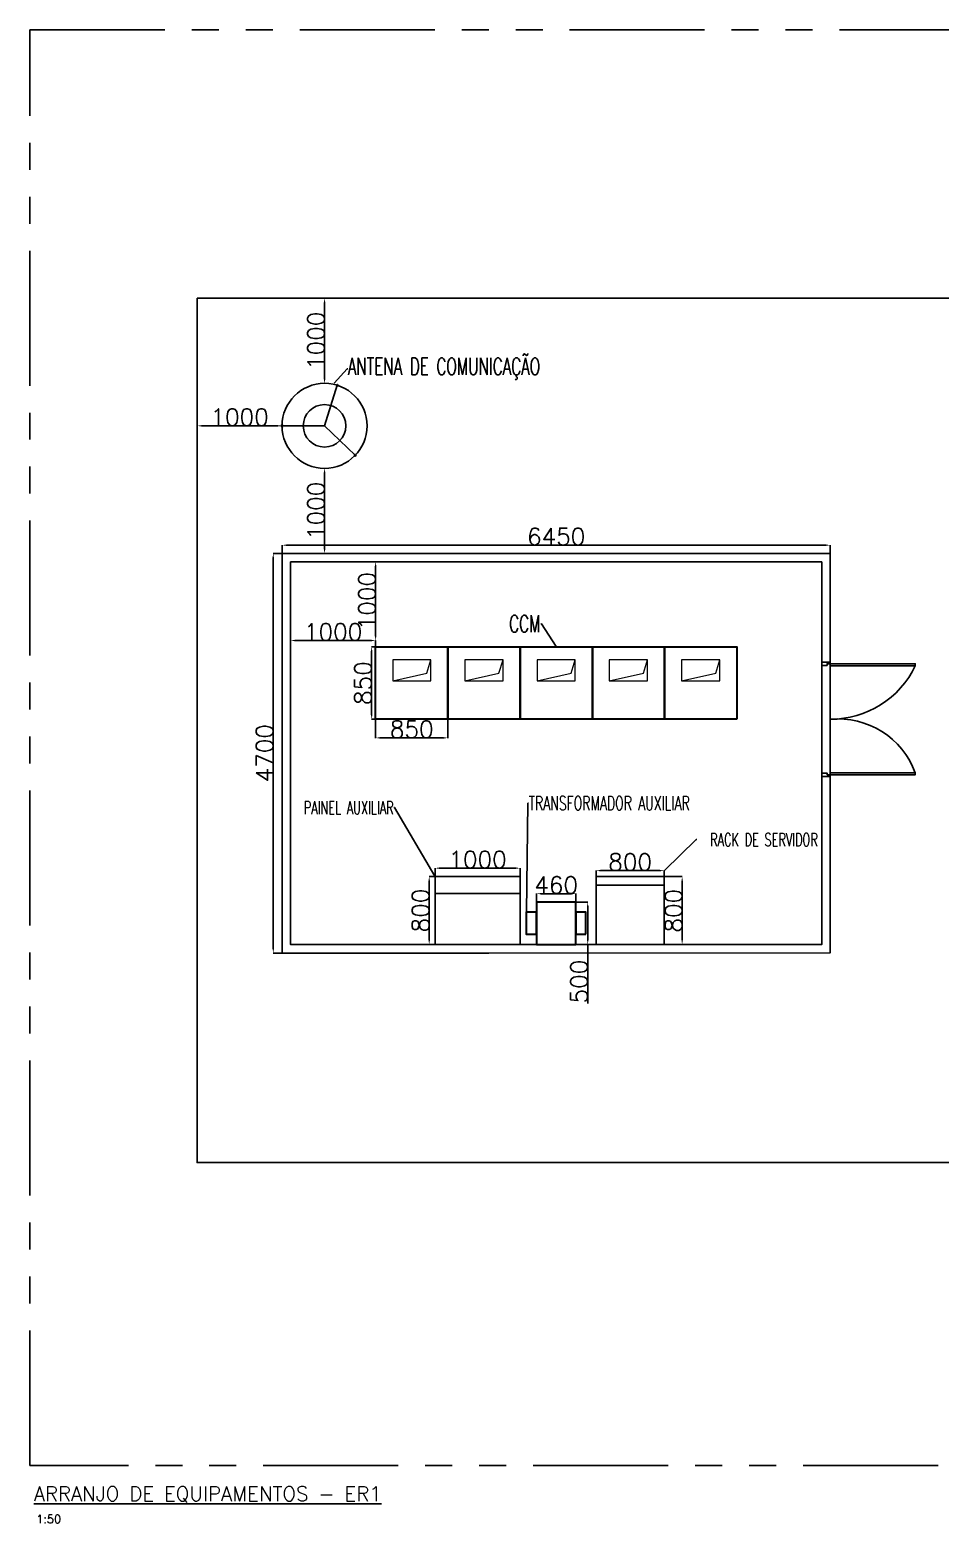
# Model space of a CAD drawing. Header units: metres. Extents: x 18203 to 41586, y 7179 to 24742.
# Drawn here: x 18203 to 28911, y 7179 to 24742 of the extents above; entities that cross this region are included whole.
import ezdxf
from ezdxf import colors
from ezdxf.entities.mleader import LeaderData, LeaderLine
from ezdxf.math import Vec2, Vec3

# ---------------------------------------------------------------- set-up
doc = ezdxf.new("R2010")
doc.units = ezdxf.units.M
doc.header["$LTSCALE"] = 50
doc.header["$MEASUREMENT"] = 0
doc.header["$PDMODE"] = 1
doc.header["$PDSIZE"] = 10
doc.linetypes.add('PHANTOM', pattern=[63.5, 31.75, -6.35, 6.35, -6.35, 6.35, -6.35])
doc.layers.get('0').update_dxf_attribs({"linetype": 'CONTINUOUS'})
doc.layers.get('DEFPOINTS').update_dxf_attribs({"linetype": 'CONTINUOUS'})
for name, color, linetype in [('GIRO', 1, 'CONTINUOUS'), ('PDF_0', 7, 'CONTINUOUS'), ('PDF_EL_EQUIP', 7, 'CONTINUOUS')]:
    doc.layers.add(name, color=color, linetype=linetype)
doc.styles.add('RomanS 1.0', font='ROMANS.shx')
doc.styles.get("Standard").update_dxf_attribs({"font": 'romans', "width": 0.65, "height": 30})
doc.linetypes.add('FENCELINE2', pattern='A,6.35,-2.54,[132,ltypeshp.shx,S=2.54,R=0,X=-2.54,Y=0],-2.54,25.4', length=36.83)
doc.dimstyles.new('ISO-25', dxfattribs={"dimtxt": 2.5, "dimasz": 2.5, "dimexe": 1.25, "dimexo": 0.625, "dimtad": 1, "dimtxsty": 'Standard', "dimcen": 2.5, "dimadec": 0, "dimazin": 0, "dimtfac": 1, "dimtmove": 0, "dimatfit": 3, "dimfxl": 1, "dimarcsym": 0})

# ---------------------------------------------------------------- blocks, each defined once
blk = doc.blocks.new('*D16')
at = {"color": 0, "lineweight": -2, "ltscale": 3, "transparency": 16777216}
for p, q in [((21670, 19585), (21671, 19585)), ((21670, 19535), (21670, 18635)), ((21670, 18585), (21671, 18585))]:
    blk.add_line(p, q, dxfattribs=at)
at = {"color": 0, "ltscale": 3, "transparency": 16777216}
for points in [[(21661, 19535), (21678, 19535), (21670, 19585)], [(21661, 18635), (21678, 18635), (21670, 18585)]]:
    blk.add_solid(points, dxfattribs=at)
at = {"layer": 'DEFPOINTS', "color": 0, "ltscale": 3, "transparency": 16777216}
for p in [(21670, 19585), (21670, 18585), (21670, 18585)]:
    blk.add_point(p, dxfattribs=at)
at = {"color": 0, "ltscale": 3, "transparency": 16777216, "insert": (21569, 19085), "char_height": 200, "attachment_point": 5, "rotation": 90, "style": 'RomanS 1.0'}
blk.add_mtext('1000', dxfattribs=at)
blk = doc.blocks.new('*D10')
at = {"color": 0, "lineweight": -2, "ltscale": 3, "transparency": 16777216}
for p, q in [((21670, 21585), (21671, 21585)), ((21670, 20635), (21670, 21535)), ((21670, 20585), (21671, 20585))]:
    blk.add_line(p, q, dxfattribs=at)
at = {"color": 0, "ltscale": 3, "transparency": 16777216}
for points in [[(21661, 21535), (21678, 21535), (21670, 21585)], [(21661, 20635), (21678, 20635), (21670, 20585)]]:
    blk.add_solid(points, dxfattribs=at)
at = {"layer": 'DEFPOINTS', "color": 0, "ltscale": 3, "transparency": 16777216}
for p in [(21670, 21585), (21670, 21585), (21670, 20585)]:
    blk.add_point(p, dxfattribs=at)
at = {"color": 0, "ltscale": 3, "transparency": 16777216, "insert": (21569, 21085), "char_height": 200, "attachment_point": 5, "rotation": 90, "style": 'RomanS 1.0'}
blk.add_mtext('1000', dxfattribs=at)
blk = doc.blocks.new('*D17')
at = {"color": 0, "lineweight": -2, "ltscale": 3, "transparency": 16777216}
for p, q in [((21170, 18585), (21170, 18682)), ((21220, 18681), (27569, 18681)), ((27619, 18585), (27619, 18682))]:
    blk.add_line(p, q, dxfattribs=at)
at = {"color": 0, "ltscale": 3, "transparency": 16777216}
for points in [[(21220, 18689), (21220, 18673), (21170, 18681)], [(27569, 18689), (27569, 18673), (27619, 18681)]]:
    blk.add_solid(points, dxfattribs=at)
at = {"layer": 'DEFPOINTS', "color": 0, "ltscale": 3, "transparency": 16777216}
for p in [(27619, 18681), (21170, 18585), (27619, 18585)]:
    blk.add_point(p, dxfattribs=at)
at = {"color": 0, "ltscale": 3, "transparency": 16777216, "insert": (24394, 18782), "char_height": 200, "width": 493.84, "attachment_point": 5, "style": 'RomanS 1.0'}
blk.add_mtext('6450', dxfattribs=at)
blk = doc.blocks.new('*D18')
at = {"color": 0, "lineweight": -2, "ltscale": 3, "transparency": 16777216}
for p, q in [((21270, 17485), (21270, 17561)), ((22220, 17559), (21320, 17559)), ((22270, 17485), (22270, 17561))]:
    blk.add_line(p, q, dxfattribs=at)
at = {"color": 0, "ltscale": 3, "transparency": 16777216}
for points in [[(21320, 17568), (21320, 17551), (21270, 17559)], [(22220, 17568), (22220, 17551), (22270, 17559)]]:
    blk.add_solid(points, dxfattribs=at)
at = {"layer": 'DEFPOINTS', "color": 0, "ltscale": 3, "transparency": 16777216}
for p in [(21270, 17559), (21270, 17485), (22270, 17485)]:
    blk.add_point(p, dxfattribs=at)
at = {"color": 0, "ltscale": 3, "transparency": 16777216, "insert": (21770, 17660), "char_height": 200, "attachment_point": 5, "style": 'RomanS 1.0'}
blk.add_mtext('1000', dxfattribs=at)
blk = doc.blocks.new('*D19')
at = {"color": 0, "lineweight": -2, "ltscale": 3, "transparency": 16777216}
for p, q in [((22270, 18485), (22272, 18485)), ((22270, 17611), (22270, 18435)), ((22270, 17561), (22272, 17561))]:
    blk.add_line(p, q, dxfattribs=at)
at = {"color": 0, "ltscale": 3, "transparency": 16777216}
for points in [[(22262, 18435), (22279, 18435), (22270, 18485)], [(22262, 17611), (22279, 17611), (22270, 17561)]]:
    blk.add_solid(points, dxfattribs=at)
at = {"layer": 'DEFPOINTS', "color": 0, "ltscale": 3, "transparency": 16777216}
for p in [(22270, 18485), (22270, 18485), (22270, 17561)]:
    blk.add_point(p, dxfattribs=at)
at = {"color": 0, "ltscale": 3, "transparency": 16777216, "insert": (22170, 18023), "char_height": 200, "attachment_point": 5, "rotation": 90, "style": 'RomanS 1.0'}
blk.add_mtext('1000', dxfattribs=at)
blk = doc.blocks.new('*D20')
at = {"color": 0, "lineweight": -2, "ltscale": 3, "transparency": 16777216}
for p, q in [((22269, 17485), (22222, 17485)), ((22223, 17435), (22223, 16684)), ((22269, 16634), (22222, 16634))]:
    blk.add_line(p, q, dxfattribs=at)
at = {"color": 0, "ltscale": 3, "transparency": 16777216}
for points in [[(22215, 17435), (22232, 17435), (22223, 17485)], [(22215, 16684), (22232, 16684), (22223, 16634)]]:
    blk.add_solid(points, dxfattribs=at)
at = {"layer": 'DEFPOINTS', "color": 0, "ltscale": 3, "transparency": 16777216}
for p in [(22270, 17485), (22223, 16634), (22270, 16634)]:
    blk.add_point(p, dxfattribs=at)
at = {"color": 0, "ltscale": 3, "transparency": 16777216, "insert": (22123, 17059), "char_height": 200, "attachment_point": 5, "rotation": 90, "style": 'RomanS 1.0'}
blk.add_mtext('850', dxfattribs=at)
blk = doc.blocks.new('*D21')
at = {"color": 0, "lineweight": -2, "ltscale": 3, "transparency": 16777216}
for p, q in [((22270, 16633), (22270, 16413)), ((23120, 16633), (23120, 16413)), ((22320, 16415), (23070, 16415))]:
    blk.add_line(p, q, dxfattribs=at)
at = {"color": 0, "ltscale": 3, "transparency": 16777216}
for points in [[(22320, 16423), (22320, 16406), (22270, 16415)], [(23070, 16423), (23070, 16406), (23120, 16415)]]:
    blk.add_solid(points, dxfattribs=at)
at = {"layer": 'DEFPOINTS', "color": 0, "ltscale": 3, "transparency": 16777216}
for p in [(22270, 16634), (23120, 16634), (23120, 16415)]:
    blk.add_point(p, dxfattribs=at)
at = {"color": 0, "ltscale": 3, "transparency": 16777216, "insert": (22695, 16515), "char_height": 200, "attachment_point": 5, "style": 'RomanS 1.0'}
blk.add_mtext('850', dxfattribs=at)
blk = doc.blocks.new('*D22')
at = {"color": 0, "lineweight": -2, "ltscale": 3, "transparency": 16777216}
for p, q in [((20170, 20086), (20170, 20086)), ((21120, 20085), (20220, 20085)), ((21170, 20086), (21170, 20086))]:
    blk.add_line(p, q, dxfattribs=at)
at = {"color": 0, "ltscale": 3, "transparency": 16777216}
for points in [[(20220, 20093), (20220, 20077), (20170, 20085)], [(21120, 20093), (21120, 20077), (21170, 20085)]]:
    blk.add_solid(points, dxfattribs=at)
at = {"layer": 'DEFPOINTS', "color": 0, "ltscale": 3, "transparency": 16777216}
for p in [(20170, 20085), (20170, 20085), (21170, 20085)]:
    blk.add_point(p, dxfattribs=at)
at = {"color": 0, "ltscale": 3, "transparency": 16777216, "insert": (20670, 20186), "char_height": 200, "attachment_point": 5, "style": 'RomanS 1.0'}
blk.add_mtext('1000', dxfattribs=at)
blk = doc.blocks.new('*D24')
at = {"color": 0, "lineweight": -2, "ltscale": 3, "transparency": 16777216}
for p, q in [((21169, 18585), (21065, 18585)), ((21066, 18535), (21066, 13934)), ((21169, 13884), (21065, 13884))]:
    blk.add_line(p, q, dxfattribs=at)
at = {"color": 0, "ltscale": 3, "transparency": 16777216}
for points in [[(21058, 18535), (21074, 18535), (21066, 18585)], [(21058, 13934), (21074, 13934), (21066, 13884)]]:
    blk.add_solid(points, dxfattribs=at)
at = {"layer": 'DEFPOINTS', "color": 0, "ltscale": 3, "transparency": 16777216}
for p in [(21170, 18585), (21066, 13884), (21170, 13884)]:
    blk.add_point(p, dxfattribs=at)
at = {"color": 0, "ltscale": 3, "transparency": 16777216, "insert": (20965, 16234), "char_height": 200, "width": 982.57, "attachment_point": 5, "rotation": 90, "style": 'RomanS 1.0'}
blk.add_mtext('4700', dxfattribs=at)
blk = doc.blocks.new('*D25')
at = {"color": 0, "lineweight": -2, "ltscale": 3, "transparency": 16777216}
for p, q in [((22969, 14785), (22969, 14884)), ((23919, 14882), (23019, 14882)), ((23969, 14785), (23969, 14884))]:
    blk.add_line(p, q, dxfattribs=at)
at = {"color": 0, "ltscale": 3, "transparency": 16777216}
for points in [[(23019, 14891), (23019, 14874), (22969, 14882)], [(23919, 14891), (23919, 14874), (23969, 14882)]]:
    blk.add_solid(points, dxfattribs=at)
at = {"layer": 'DEFPOINTS', "color": 0, "ltscale": 3, "transparency": 16777216}
for p in [(22969, 14882), (22969, 14784), (23969, 14784)]:
    blk.add_point(p, dxfattribs=at)
at = {"color": 0, "ltscale": 3, "transparency": 16777216, "insert": (23469, 14983), "char_height": 200, "attachment_point": 5, "style": 'RomanS 1.0'}
blk.add_mtext('1000', dxfattribs=at)
blk = doc.blocks.new('*D26')
at = {"color": 0, "lineweight": -2, "ltscale": 3, "transparency": 16777216}
for p, q in [((22968, 14784), (22899, 14784)), ((22900, 14734), (22900, 14034)), ((22968, 13984), (22899, 13984))]:
    blk.add_line(p, q, dxfattribs=at)
at = {"color": 0, "ltscale": 3, "transparency": 16777216}
for points in [[(22892, 14734), (22909, 14734), (22900, 14784)], [(22892, 14034), (22909, 14034), (22900, 13984)]]:
    blk.add_solid(points, dxfattribs=at)
at = {"layer": 'DEFPOINTS', "color": 0, "ltscale": 3, "transparency": 16777216}
for p in [(22969, 14784), (22900, 13984), (22969, 13984)]:
    blk.add_point(p, dxfattribs=at)
at = {"color": 0, "ltscale": 3, "transparency": 16777216, "insert": (22800, 14384), "char_height": 200, "attachment_point": 5, "rotation": 90, "style": 'RomanS 1.0'}
blk.add_mtext('800', dxfattribs=at)
blk = doc.blocks.new('*D27')
at = {"color": 0, "lineweight": -2, "ltscale": 3, "transparency": 16777216}
for p, q in [((24625, 14484), (24766, 14484)), ((24765, 14434), (24765, 14034)), ((24625, 13984), (24766, 13984)), ((24765, 13984), (24765, 13290))]:
    blk.add_line(p, q, dxfattribs=at)
at = {"color": 0, "ltscale": 3, "transparency": 16777216}
for points in [[(24757, 14434), (24773, 14434), (24765, 14484)], [(24757, 14034), (24773, 14034), (24765, 13984)]]:
    blk.add_solid(points, dxfattribs=at)
at = {"layer": 'DEFPOINTS', "color": 0, "ltscale": 3, "transparency": 16777216}
for p in [(24625, 14484), (24625, 13984), (24765, 13984)]:
    blk.add_point(p, dxfattribs=at)
at = {"color": 0, "ltscale": 3, "transparency": 16777216, "insert": (24664, 13548), "char_height": 200, "attachment_point": 5, "rotation": 90, "style": 'RomanS 1.0'}
blk.add_mtext('500', dxfattribs=at)
blk = doc.blocks.new('*D28')
at = {"color": 0, "lineweight": -2, "ltscale": 3, "transparency": 16777216}
for p, q in [((24164, 14484), (24164, 14583)), ((24214, 14582), (24575, 14582)), ((24625, 14484), (24625, 14583))]:
    blk.add_line(p, q, dxfattribs=at)
at = {"color": 0, "ltscale": 3, "transparency": 16777216}
for points in [[(24214, 14590), (24214, 14574), (24164, 14582)], [(24575, 14590), (24575, 14574), (24625, 14582)]]:
    blk.add_solid(points, dxfattribs=at)
at = {"layer": 'DEFPOINTS', "color": 0, "ltscale": 3, "transparency": 16777216}
for p in [(24625, 14582), (24164, 14484), (24625, 14484)]:
    blk.add_point(p, dxfattribs=at)
at = {"color": 0, "ltscale": 3, "transparency": 16777216, "insert": (24394, 14683), "char_height": 200, "attachment_point": 5, "style": 'RomanS 1.0'}
blk.add_mtext('460', dxfattribs=at)
blk = doc.blocks.new('*D29')
at = {"color": 0, "lineweight": -2, "ltscale": 3, "transparency": 16777216}
for p, q in [((25665, 14784), (25877, 14784)), ((25876, 14734), (25876, 14034)), ((25665, 13984), (25877, 13984))]:
    blk.add_line(p, q, dxfattribs=at)
at = {"color": 0, "ltscale": 3, "transparency": 16777216}
for points in [[(25868, 14734), (25884, 14734), (25876, 14784)], [(25868, 14034), (25884, 14034), (25876, 13984)]]:
    blk.add_solid(points, dxfattribs=at)
at = {"layer": 'DEFPOINTS', "color": 0, "ltscale": 3, "transparency": 16777216}
for p in [(25664, 14784), (25664, 13984), (25876, 13984)]:
    blk.add_point(p, dxfattribs=at)
at = {"color": 0, "ltscale": 3, "transparency": 16777216, "insert": (25775, 14382), "char_height": 200, "attachment_point": 5, "rotation": 90, "style": 'RomanS 1.0'}
blk.add_mtext('800', dxfattribs=at)
blk = doc.blocks.new('*D30')
at = {"color": 0, "lineweight": -2, "ltscale": 3, "transparency": 16777216}
for p, q in [((24864, 14785), (24864, 14855)), ((24914, 14853), (25614, 14853)), ((25664, 14785), (25664, 14855))]:
    blk.add_line(p, q, dxfattribs=at)
at = {"color": 0, "ltscale": 3, "transparency": 16777216}
for points in [[(24914, 14862), (24914, 14845), (24864, 14853)], [(25614, 14862), (25614, 14845), (25664, 14853)]]:
    blk.add_solid(points, dxfattribs=at)
at = {"layer": 'DEFPOINTS', "color": 0, "ltscale": 3, "transparency": 16777216}
for p in [(24864, 14784), (25664, 14853), (25664, 14784)]:
    blk.add_point(p, dxfattribs=at)
at = {"color": 0, "ltscale": 3, "transparency": 16777216, "insert": (25264, 14954), "char_height": 200, "attachment_point": 5, "style": 'RomanS 1.0'}
blk.add_mtext('800', dxfattribs=at)
blk = doc.blocks.new('A$C3c99764a')
at = {"ltscale": 3}
for p, q in [((1699.22, 600), (2699.22, 600)), ((4394.776, 700), (3594.776, 700)), ((1699.22, 0), (493.273, 0))]:
    blk.add_line(p, q, dxfattribs=at)
for points in [[(1699.22, 0), (2699.22, 0), (2699.22, 800), (1699.22, 800)], [(3594.776, 800), (4394.776, 800), (4394.776, 0), (3594.776, 0)]]:
    blk.add_lwpolyline(points, close=True, dxfattribs=at)
at = {"layer": 'PDF_EL_EQUIP', "color": 7, "lineweight": 30}
for points in [[(2893.9, 120.617), (2893.9, 380.896), (2773.283, 380.896), (2773.283, 120.617)], [(3355.208, 0), (3355.208, 499.397), (2893.9, 499.397), (2893.9, 0)], [(3473.709, 120.617), (3473.709, 380.896), (3355.208, 380.896), (3355.208, 120.617)]]:
    blk.add_lwpolyline(points, close=True, dxfattribs=at)
at = {"ltscale": 3}
for base, p1, p2, picture, middle in [((1699.22, 898.359), (2699.22, 800), (1699.22, 800), '*D25', (2199.22, 998.984)), ((4394.776, 869.166), (3594.776, 800), (4394.776, 800), '*D30', (3994.776, 969.791))]:
    dim = blk.add_linear_dim(base=base, p1=p1, p2=p2, dimstyle='ISO-25', override={"dimtxt": 200, "dimasz": 50, "dimtxsty": 'RomanS 1.0'}, dxfattribs=at)
    dim.commit()
    dim.dimension.update_dxf_attribs({"geometry": picture, "text_midpoint": middle, "insert": (-21269.62, -13984.123)})
dim = blk.add_linear_dim(base=(1630.709, 0), p1=(1699.22, 800), p2=(1699.22, 0), angle=90, dimstyle='ISO-25', override={"dimtxt": 200, "dimasz": 50, "dimtxsty": 'RomanS 1.0'}, dxfattribs=at)
dim.commit()
dim.dimension.update_dxf_attribs({"geometry": '*D26', "text_midpoint": (1530.084, 400), "insert": (-21269.62, -13984.123)})
dim = blk.add_linear_dim(base=(3355.208, 597.989), p1=(2893.9, 499.397), p2=(3355.208, 499.397), text='460', dimstyle='ISO-25', override={"dimtxt": 200, "dimasz": 50, "dimtxsty": 'RomanS 1.0'}, dxfattribs=at)
dim.commit()
dim.dimension.update_dxf_attribs({"geometry": '*D28', "text_midpoint": (3124.554, 597.989), "dimtype": 128, "insert": (-21269.62, -13984.123)})
dim = blk.add_linear_dim(base=(4606.36, 0), p1=(4394.776, 800), p2=(4394.776, 0), angle=90, dimstyle='ISO-25', override={"dimtxt": 200, "dimasz": 50, "dimtxsty": 'RomanS 1.0'}, dxfattribs=at)
dim.commit()
dim.dimension.update_dxf_attribs({"geometry": '*D29', "text_midpoint": (4606.36, 397.875), "dimtype": 128, "insert": (-21269.62, -13984.123)})
dim = blk.add_linear_dim(base=(3495.237, 0), p1=(3355.208, 499.397), p2=(3355.208, 0), angle=90, text='500', dimstyle='ISO-25', override={"dimtxt": 200, "dimasz": 50, "dimtxsty": 'RomanS 1.0'}, dxfattribs=at)
dim.commit()
dim.dimension.update_dxf_attribs({"geometry": '*D27', "text_midpoint": (3495.237, -436.339), "dimtype": 128, "insert": (-21269.62, -13984.123)})
at = {"color": 2}
ml = blk.add_multileader_mtext('Standard', dxfattribs=at)
ml.set_content('PAINEL AUXILIAR', color=2)
ml.set_leader_properties()
ml.build(insert=Vec2(0, 0))
ctx = ml.context
ctx.base_point, ctx.char_height, ctx.plane_origin = Vec3(44.925, 1609.892), 150, Vec3(1702.604, 251.815)
ctx.text_align_type = 2
notes = []
notes.append((ctx, [(0, (1, 1, 0), (1222.282, 1609.892), (-1, 0), 8, [(0, [(1699.22, 800)], 0, [])])]))
ctx.mtext.insert, ctx.mtext.alignment, ctx.mtext.flow_direction = Vec3(1212.282, 1684.892), 3, 5
ml = blk.add_multileader_mtext('Standard', dxfattribs=at)
ml.set_content('TRANSFORMADOR AUXILIAR', color=2)
ml.set_leader_properties()
ml.build(insert=Vec2(0, 0))
ctx = ml.context
ctx.base_point, ctx.char_height, ctx.plane_origin = Vec3(2799.894, 1661.235), 165, Vec3(2646.262, 581.925)
notes.append((ctx, [(1, (1, 1, 0), (2791.894, 1661.235), (1, 0), 8, [(0, [(2773.283, 380.896)], 0, [])])]))
ctx.mtext.insert, ctx.mtext.flow_direction = Vec3(2801.894, 1745.142), 5
ml = blk.add_multileader_mtext('Standard', dxfattribs=at)
ml.set_content('RACK DE SERVIDOR', color=2)
ml.set_leader_properties()
ml.build(insert=Vec2(0, 0))
ctx = ml.context
ctx.base_point, ctx.char_height, ctx.plane_origin = Vec3(4779.091, 1233.754), 150, Vec3(3993.194, 800.186)
ctx.text_align_type = 2
notes.append((ctx, [(1, (1, 1, 0), (4771.091, 1233.754), (1, 0), 8, [(0, [(4394.776, 869.166)], 0, [])])]))
ctx.mtext.insert, ctx.mtext.alignment, ctx.mtext.flow_direction = Vec3(6201.806, 1308.754), 3, 5
for ctx, leaders in notes:
    for number, flags, end, landing, length, lines in leaders:
        leader = LeaderData()
        leader.index, (leader.has_last_leader_line, leader.has_dogleg_vector, leader.attachment_direction) = number, flags
        leader.last_leader_point, leader.dogleg_vector, leader.dogleg_length = Vec3(end), Vec3(landing), length
        for number, points, colour, breaks in lines:
            line = LeaderLine()
            line.index, line.vertices, line.color, line.breaks = number, Vec3.list(points), colors.encode_raw_color(colour), breaks
            leader.lines.append(line)
        ctx.leaders.append(leader)

msp = doc.modelspace()

# ---------------------------------------------------------------- linework, layer by layer
at = {"color": 7}
for p, q in [((21669.62, 20084.906), (21819.351, 20561.96)), ((21669.62, 20084.906), (21169.62, 20084.906)), ((21669.62, 20084.906), (22029.928, 19738.477)), ((26518.728, 16634.123), (22269.62, 16634.123))]:
    msp.add_line(p, q, dxfattribs=at)
at = {"ltscale": 3}
msp.add_line((22968.84, 13984.123), (21762.892, 13984.123), dxfattribs=at)
at = {"color": 6, "linetype": 'PHANTOM'}
msp.add_lwpolyline([(18202.666, 24742.36), (41586.369, 24742.36), (41586.369, 7857.311), (18202.666, 7857.311)], close=True, dxfattribs=at)
at = {"linetype": 'FENCELINE2'}
msp.add_lwpolyline([(20169.62, 21584.792), (38973.774, 21584.792), (38973.774, 11419.204), (20169.62, 11419.204)], close=True, dxfattribs=at)
at = {"color": 7}
for points in [[(21169.62, 16634.123), (21169.62, 18584.792), (24394.174, 18584.792), (27618.728, 18584.792), (27618.728, 16634.123), (27618.728, 13887.355), (23601.817, 13880.892), (21169.62, 13884.123)], [(21269.62, 16634.123), (21269.62, 18484.792), (24394.174, 18484.792), (27518.728, 18484.792), (27518.728, 16634.123), (27518.728, 13984.123), (23601.817, 13984.123), (21269.62, 13984.123)], [(27618.728, 17305.948), (27618.728, 17286.753), (27580.338, 17286.753), (27580.338, 17267.558), (27518.728, 17267.558), (27518.728, 17305.948)], [(27618.728, 17286.753), (28618.728, 17286.753), (28618.728, 17263.719), (27618.728, 17263.719)], [(27618.728, 15962.299), (27618.728, 15981.494), (27580.338, 15981.494), (27580.338, 16000.689), (27518.728, 16000.689), (27518.728, 15962.299)], [(27618.728, 15981.494), (28618.728, 15981.494), (28618.728, 16004.528), (27618.728, 16004.528)]]:
    msp.add_lwpolyline(points, close=True, dxfattribs=at)
for centre, radius in [((21669.62, 20084.906), 500), ((21819.351, 20561.96), 10), ((21669.62, 20084.906), 250), ((21169.501, 20085.02), 10), ((22029.928, 19738.477), 10)]:
    msp.add_circle(centre, radius, dxfattribs=at)
at = {"layer": 'GIRO'}
for centre, radius, start, end in [((27622.614, 17736.911), 1102.794, 269.7981372, 334.5905043), ((27710.33, 15670.658), 967.81, 20.1802768, 95.4310817)]:
    msp.add_arc(centre, radius, start, end, dxfattribs=at)
at = {"layer": 'PDF_0', "color": 7, "lineweight": 9}
msp.add_lwpolyline([(22709.767, 16634.123), (22853.661, 16634.123)], dxfattribs=at)
at = {"layer": 'PDF_EL_EQUIP', "color": 7, "lineweight": 30}
for points in [[(23120.288, 16634.123), (22269.62, 16634.123), (22269.62, 17484.792), (23120.288, 17484.792)], [(23968.84, 16634.123), (23120.288, 16634.123), (23120.288, 17484.792), (23968.84, 17484.792)], [(24819.508, 16634.123), (23968.84, 16634.123), (23968.84, 17484.792), (24819.508, 17484.792)], [(25668.06, 16634.123), (24819.508, 16634.123), (24819.508, 17484.792), (25668.06, 17484.792)], [(26518.728, 16634.123), (25668.06, 16634.123), (25668.06, 17484.792), (26518.728, 17484.792)]]:
    msp.add_lwpolyline(points, close=True, dxfattribs=at)
at = {"layer": 'PDF_EL_EQUIP', "color": 7, "lineweight": 9}
for points in [[(22470.648, 17084.851), (22872.705, 17175.842), (22919.259, 17334.549), (22470.648, 17334.549), (22470.648, 17084.851), (22919.259, 17084.851), (22919.259, 17334.549)], [(23319.2, 17084.851), (23721.258, 17175.842), (23769.928, 17334.549), (23319.2, 17334.549), (23319.2, 17084.851), (23769.928, 17084.851), (23769.928, 17334.549)], [(24169.869, 17084.851), (24571.926, 17175.842), (24618.48, 17334.549), (24169.869, 17334.549), (24169.869, 17084.851), (24618.48, 17084.851), (24618.48, 17334.549)], [(25018.421, 17084.851), (25420.478, 17175.842), (25469.148, 17334.549), (25018.421, 17334.549), (25018.421, 17084.851), (25469.148, 17084.851), (25469.148, 17334.549)], [(25869.089, 17084.851), (26271.146, 17175.842), (26319.816, 17334.549), (25869.089, 17334.549), (25869.089, 17084.851), (26319.816, 17084.851), (26319.816, 17334.549)]]:
    msp.add_lwpolyline(points, dxfattribs=at)

# ---------------------------------------------------------------- block references
at = {"color": 7}
msp.add_blockref('A$C3c99764a', (21269.62, 13984.123), dxfattribs=at)

# ---------------------------------------------------------------- texts
at = {"color": 3, "ltscale": 3, "style": 'RomanS 1.0'}
msp.add_text('1:50', height=97.2693, dxfattribs=at).set_placement((18278.225, 7178.63))
at = {"color": 3, "ltscale": 3, "insert": (18248.447, 7609.092), "char_height": 170.22127, "attachment_point": 1, "style": 'RomanS 1.0'}
msp.add_mtext_dynamic_manual_height_columns('{\\LARRANJO DE EQUIPAMENTOS - ER1}', width=4722.37365, gutter_width=27770.175, heights=[0], dxfattribs=at)

# ---------------------------------------------------------------- dimensions: what is measured, and where the dimension line sits
at = {"ltscale": 3}
dim = msp.add_linear_dim(base=(21669.62, 21584.906), p1=(21669.62, 20584.906), p2=(21669.62, 21584.906), angle=90, dimstyle='ISO-25', override={"dimtxt": 200, "dimasz": 50, "dimtxsty": 'RomanS 1.0'}, dxfattribs=at)
dim.commit()
dim.dimension.update_dxf_attribs({"geometry": '*D10', "text_midpoint": (21568.995, 21084.906)})
for base, p1, p2, picture, middle in [((20169.62, 20084.906), (21169.62, 20084.906), (20169.62, 20084.906), '*D22', (20669.62, 20185.531)), ((21269.62, 17559.457), (22269.62, 17484.792), (21269.62, 17484.792), '*D18', (21769.62, 17660.082))]:
    dim = msp.add_linear_dim(base=base, p1=p1, p2=p2, dimstyle='ISO-25', override={"dimtxt": 200, "dimasz": 50, "dimtxsty": 'RomanS 1.0'}, dxfattribs=at)
    dim.commit()
    dim.dimension.update_dxf_attribs({"geometry": picture, "text_midpoint": middle})
for base, p1, p2, text, picture, middle in [((21669.62, 18584.792), (21669.62, 19584.906), (21669.62, 18584.792), '1000', '*D16', (21568.995, 19084.849)), ((21065.972, 13884.123), (21169.62, 18584.792), (21169.62, 13884.123), '4700', '*D24', (20965.347, 16234.457)), ((22270.442, 18484.792), (22269.62, 17560.976), (22269.62, 18484.792), '1000', '*D19', (22169.817, 18022.884)), ((22223.207, 16634.123), (22269.62, 17484.792), (22269.62, 16634.123), '850', '*D20', (22122.582, 17059.457))]:
    dim = msp.add_linear_dim(base=base, p1=p1, p2=p2, angle=90, text=text, dimstyle='ISO-25', override={"dimtxt": 200, "dimasz": 50, "dimtxsty": 'RomanS 1.0'}, dxfattribs=at)
    dim.commit()
    dim.dimension.update_dxf_attribs({"geometry": picture, "text_midpoint": middle})
dim = msp.add_linear_dim(base=(27618.728, 18680.893), p1=(21169.62, 18584.792), p2=(27618.728, 18584.792), text='6450', dimstyle='ISO-25', override={"dimtxt": 200, "dimasz": 50, "dimtxsty": 'RomanS 1.0'}, dxfattribs=at)
dim.commit()
dim.dimension.update_dxf_attribs({"geometry": '*D17', "text_midpoint": (24394.174, 18781.518)})
dim = msp.add_linear_dim(base=(23120.288, 16414.656), p1=(22269.62, 16634.123), p2=(23120.288, 16634.123), text='850', dimstyle='ISO-25', override={"dimtxt": 200, "dimasz": 50, "dimtxsty": 'RomanS 1.0'}, dxfattribs=at)
dim.commit()
dim.dimension.update_dxf_attribs({"geometry": '*D21', "text_midpoint": (22694.954, 16414.656), "dimtype": 160})

# ---------------------------------------------------------------- leaders
at = {"color": 2}
ml = msp.add_multileader_mtext('Standard', dxfattribs=at)
ml.set_content('ANTENA DE COMUNICAÇÃO', color=2)
ml.set_leader_properties()
ml.build(insert=Vec2(0, 0))
ctx = ml.context
ctx.base_point, ctx.char_height, ctx.plane_origin = Vec3(21941.889, 20755.826), 200, Vec3(21437.567, 20567.319)
notes = []
notes.append((ctx, [(1, (1, 1, 0), (21933.889, 20755.826), (1, 0), 8, [(0, [(21779.682, 20584.792)], 0, [])])]))
ctx.mtext.insert, ctx.mtext.flow_direction = Vec3(21943.889, 20884.543), 5
ml = msp.add_multileader_mtext('Standard', dxfattribs=at)
ml.set_content('CCM', color=2)
ml.set_leader_properties()
ml.build(insert=Vec2(0, 0))
ctx = ml.context
ctx.base_point, ctx.char_height, ctx.plane_origin = Vec3(23842.36, 17755.826), 200, Vec3(24145.534, 17567.319)
ctx.text_align_type = 2
notes.append((ctx, [(0, (1, 1, 0), (24219.598, 17755.826), (-1, 0), 8, [(0, [(24394.174, 17484.792)], 0, [])])]))
ctx.mtext.insert, ctx.mtext.alignment, ctx.mtext.flow_direction = Vec3(24209.598, 17857.531), 3, 5
for ctx, leaders in notes:
    for number, flags, end, landing, length, lines in leaders:
        leader = LeaderData()
        leader.index, (leader.has_last_leader_line, leader.has_dogleg_vector, leader.attachment_direction) = number, flags
        leader.last_leader_point, leader.dogleg_vector, leader.dogleg_length = Vec3(end), Vec3(landing), length
        for number, points, colour, breaks in lines:
            line = LeaderLine()
            line.index, line.vertices, line.color, line.breaks = number, Vec3.list(points), colors.encode_raw_color(colour), breaks
            leader.lines.append(line)
        ctx.leaders.append(leader)

doc.saveas('drawing.dxf')
